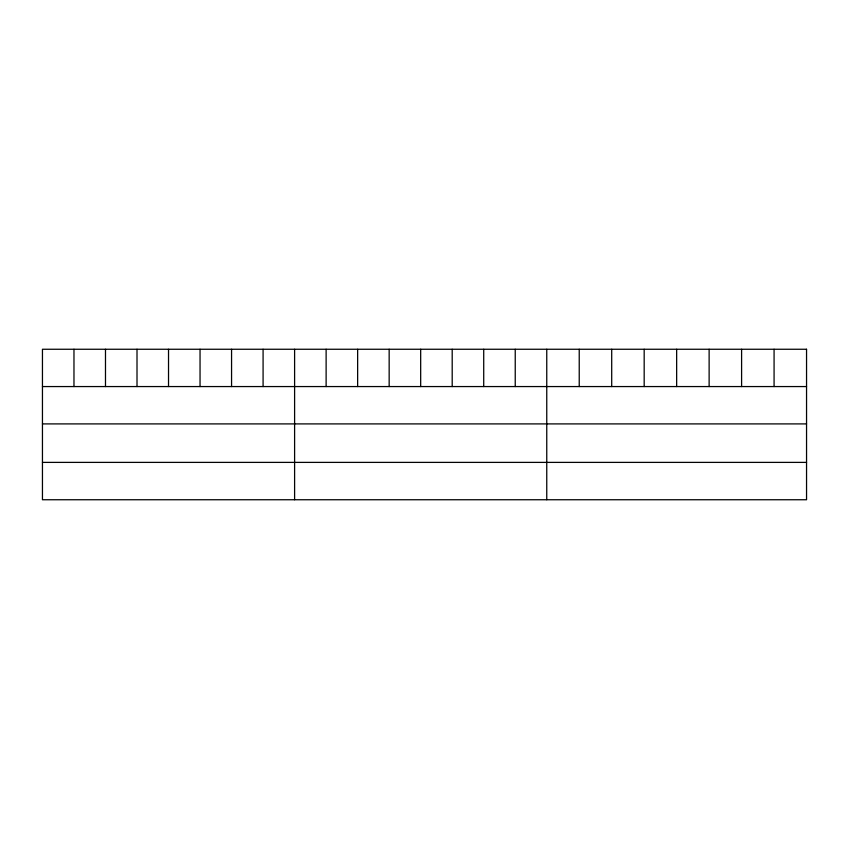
<?xml version="1.0" encoding="UTF-8"?>
<svg xmlns="http://www.w3.org/2000/svg" width="849" height="849" viewBox="0 0 849 849"><rect width="100%" height="100%" fill="white"/><g stroke="black" fill="none" stroke-linecap="round" stroke-linejoin="round"><path stroke-width="1.27" d="M42.45 386.56L806.55 386.56M42.45 423.906L806.55 423.906M42.45 462.387L806.55 462.387M774.076 349.257L774.076 386.56M741.601 349.257L741.601 386.56M709.127 349.257L709.127 386.56M676.653 349.257L676.653 386.56M644.179 349.257L644.179 386.56M611.704 349.257L611.704 386.56M579.23 349.257L579.23 386.56M546.756 349.257L546.756 499.743M515.237 349.257L515.237 386.56M483.718 349.257L483.718 386.56M452.199 349.257L452.199 386.56M420.679 349.257L420.679 386.56M389.16 349.257L389.16 386.56M357.641 349.257L357.641 386.56M326.122 349.257L326.122 386.56M294.603 349.257L294.603 499.743M263.084 349.257L263.084 386.56M231.565 349.257L231.565 386.56M200.046 349.257L200.046 386.56M168.527 349.257L168.527 386.56M137.007 349.257L137.007 386.56M105.488 349.257L105.488 386.56M73.969 349.257L73.969 386.56M806.55 349.257L42.45 349.257L42.45 499.743L806.55 499.743L806.55 349.257"/></g></svg>
